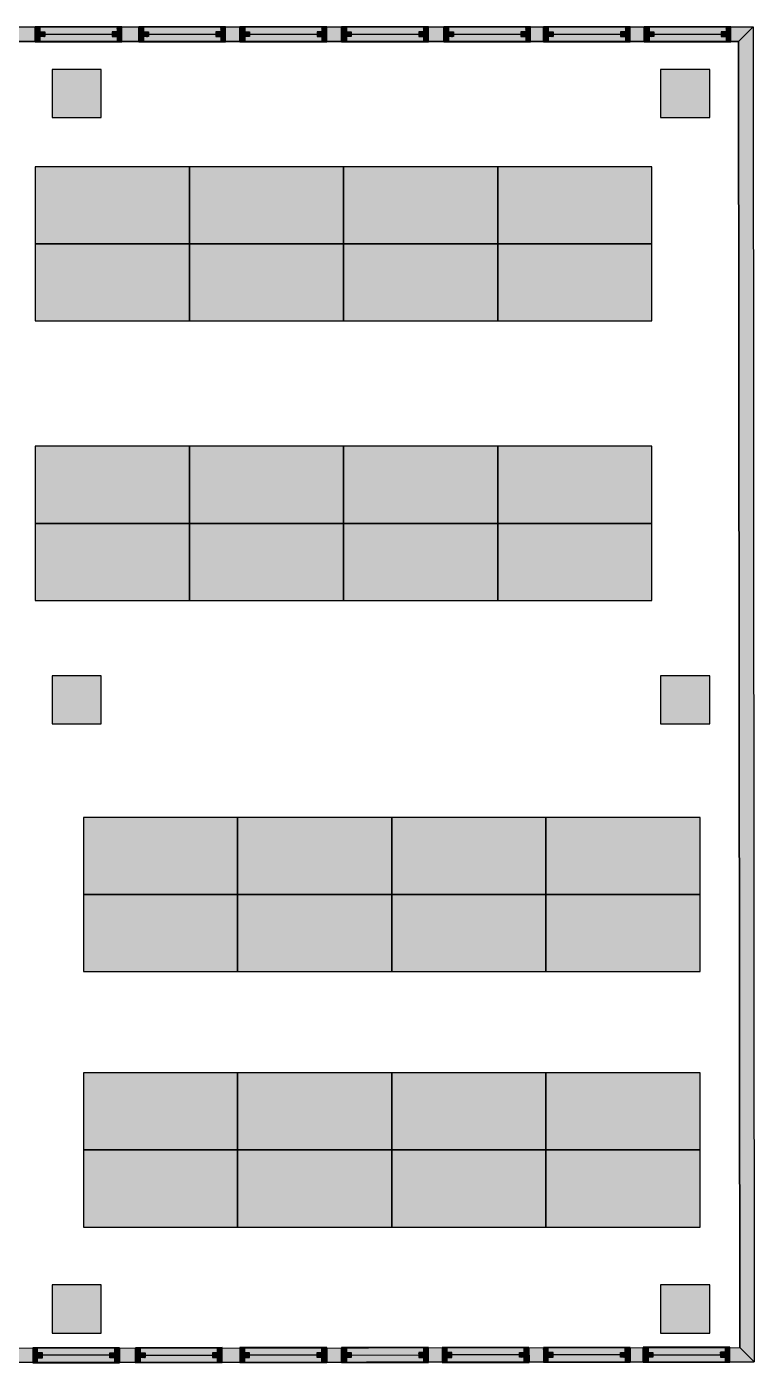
# Model space of a CAD drawing. Extents: x 212 to 16309, y 433 to 14300.
# Drawn here: x 8759 to 16309, y 435 to 14300 of the extents above; entities that cross this region are included whole.
import ezdxf

# ---------------------------------------------------------------- set-up
doc = ezdxf.new("R2010")
doc.units = 0
doc.header["$LTSCALE"] = 167.551551
doc.header["$MEASUREMENT"] = 0
for name, color, linetype in [('MOUNTABLE', 7, 'CONTINUOUS'), ('OBSTACLE', 7, 'CONTINUOUS'), ('OCCUPIED', 7, 'CONTINUOUS'), ('WALL', 7, 'CONTINUOUS')]:
    doc.layers.add(name, color=color, linetype=linetype)
pattern_1 = [(45, (0, 0), (-2.2352, 2.2352), [])]

msp = doc.modelspace()

# ---------------------------------------------------------------- hatches: boundary and pattern name
at = {"layer": 'MOUNTABLE'}
for points in [[(9532, 13857), (9022, 13857), (9022, 13357), (9532, 13357)], [(15847, 13857), (15337, 13857), (15337, 13357), (15847, 13357)], [(9532, 7567), (9022, 7567), (9022, 7067), (9532, 7067)], [(15847, 7567), (15337, 7567), (15337, 7067), (15847, 7067)], [(9532, 1248), (9022, 1248), (9022, 748), (9532, 748)], [(15847, 1248), (15337, 1248), (15337, 748), (15847, 748)]]:
    msp.add_hatch(color=251, dxfattribs=at).paths.add_polyline_path(points)
at = {"layer": 'OBSTACLE'}
h = msp.add_hatch(dxfattribs=at)
h.set_pattern_fill('ANSI31', scale=25.4, style=0)
h.set_pattern_definition(pattern_1)
h.paths.add_polyline_path([(8847, 14148), (8847, 14298), (8897, 14298), (8897, 14248), (8897, 14198), (8897, 14148)], flags=0)
h.paths.add_polyline_path([(9747, 14148), (9747, 14298), (9697, 14298), (9697, 14248), (9697, 14198), (9697, 14148)], flags=0)
h = msp.add_hatch(dxfattribs=at)
h.set_pattern_fill('ANSI31', scale=25.4, style=0)
h.set_pattern_definition(pattern_1)
h.paths.add_polyline_path([(9922, 14148), (9922, 14298), (9972, 14298), (9972, 14248), (9972, 14198), (9972, 14148)], flags=0)
h.paths.add_polyline_path([(10822, 14148), (10822, 14298), (10772, 14298), (10772, 14248), (10772, 14198), (10772, 14148)], flags=0)
h = msp.add_hatch(dxfattribs=at)
h.set_pattern_fill('ANSI31', scale=25.4, style=0)
h.set_pattern_definition(pattern_1)
h.paths.add_polyline_path([(10972, 14148), (10972, 14298), (11022, 14298), (11022, 14248), (11022, 14198), (11022, 14148)], flags=0)
h.paths.add_polyline_path([(11872, 14148), (11872, 14298), (11822, 14298), (11822, 14248), (11822, 14198), (11822, 14148)], flags=0)
h = msp.add_hatch(dxfattribs=at)
h.set_pattern_fill('ANSI31', scale=25.4, style=0)
h.set_pattern_definition(pattern_1)
h.paths.add_polyline_path([(12027, 14148), (12027, 14298), (12077, 14298), (12077, 14248), (12077, 14198), (12077, 14148)], flags=0)
h.paths.add_polyline_path([(12927, 14148), (12927, 14298), (12877, 14298), (12877, 14248), (12877, 14198), (12877, 14148)], flags=0)
h = msp.add_hatch(dxfattribs=at)
h.set_pattern_fill('ANSI31', scale=25.4, style=0)
h.set_pattern_definition(pattern_1)
h.paths.add_polyline_path([(13087, 14148), (13087, 14298), (13137, 14298), (13137, 14248), (13137, 14198), (13137, 14148)], flags=0)
h.paths.add_polyline_path([(13987, 14148), (13987, 14298), (13937, 14298), (13937, 14248), (13937, 14198), (13937, 14148)], flags=0)
h = msp.add_hatch(dxfattribs=at)
h.set_pattern_fill('ANSI31', scale=25.4, style=0)
h.set_pattern_definition(pattern_1)
h.paths.add_polyline_path([(14122, 14148), (14122, 14298), (14172, 14298), (14172, 14248), (14172, 14198), (14172, 14148)], flags=0)
h.paths.add_polyline_path([(15022, 14148), (15022, 14298), (14972, 14298), (14972, 14248), (14972, 14198), (14972, 14148)], flags=0)
h = msp.add_hatch(dxfattribs=at)
h.set_pattern_fill('ANSI31', scale=25.4, style=0)
h.set_pattern_definition(pattern_1)
h.paths.add_polyline_path([(15167, 14148), (15167, 14298), (15217, 14298), (15217, 14248), (15217, 14198), (15217, 14148)], flags=0)
h.paths.add_polyline_path([(16067, 14148), (16067, 14298), (16017, 14298), (16017, 14248), (16017, 14198), (16017, 14148)], flags=0)
h = msp.add_hatch(dxfattribs=at)
h.set_pattern_fill('ANSI31', scale=25.4, style=0)
h.set_pattern_definition(pattern_1)
h.paths.add_polyline_path([(8897, 14248), (8947, 14248), (8947, 14198), (8897, 14198)], flags=0)
h.paths.add_polyline_path([(9697, 14248), (9647, 14248), (9647, 14198), (9697, 14198)], flags=0)
h = msp.add_hatch(dxfattribs=at)
h.set_pattern_fill('ANSI31', scale=25.4, style=0)
h.set_pattern_definition(pattern_1)
h.paths.add_polyline_path([(9972, 14248), (10022, 14248), (10022, 14198), (9972, 14198)], flags=0)
h.paths.add_polyline_path([(10772, 14248), (10722, 14248), (10722, 14198), (10772, 14198)], flags=0)
h = msp.add_hatch(dxfattribs=at)
h.set_pattern_fill('ANSI31', scale=25.4, style=0)
h.set_pattern_definition(pattern_1)
h.paths.add_polyline_path([(11022, 14248), (11072, 14248), (11072, 14198), (11022, 14198)], flags=0)
h.paths.add_polyline_path([(11822, 14248), (11772, 14248), (11772, 14198), (11822, 14198)], flags=0)
h = msp.add_hatch(dxfattribs=at)
h.set_pattern_fill('ANSI31', scale=25.4, style=0)
h.set_pattern_definition(pattern_1)
h.paths.add_polyline_path([(12077, 14248), (12127, 14248), (12127, 14198), (12077, 14198)], flags=0)
h.paths.add_polyline_path([(12877, 14248), (12827, 14248), (12827, 14198), (12877, 14198)], flags=0)
h = msp.add_hatch(dxfattribs=at)
h.set_pattern_fill('ANSI31', scale=25.4, style=0)
h.set_pattern_definition(pattern_1)
h.paths.add_polyline_path([(13137, 14248), (13187, 14248), (13187, 14198), (13137, 14198)], flags=0)
h.paths.add_polyline_path([(13937, 14248), (13887, 14248), (13887, 14198), (13937, 14198)], flags=0)
h = msp.add_hatch(dxfattribs=at)
h.set_pattern_fill('ANSI31', scale=25.4, style=0)
h.set_pattern_definition(pattern_1)
h.paths.add_polyline_path([(14172, 14248), (14222, 14248), (14222, 14198), (14172, 14198)], flags=0)
h.paths.add_polyline_path([(14972, 14248), (14922, 14248), (14922, 14198), (14972, 14198)], flags=0)
h = msp.add_hatch(dxfattribs=at)
h.set_pattern_fill('ANSI31', scale=25.4, style=0)
h.set_pattern_definition(pattern_1)
h.paths.add_polyline_path([(15217, 14248), (15267, 14248), (15267, 14198), (15217, 14198)], flags=0)
h.paths.add_polyline_path([(16017, 14248), (15967, 14248), (15967, 14198), (16017, 14198)], flags=0)
h = msp.add_hatch(dxfattribs=at)
h.set_pattern_fill('ANSI31', scale=25.4, style=0)
h.set_pattern_definition(pattern_1)
h.paths.add_polyline_path([(9722, 593), (9722, 443), (9672, 443), (9672, 493), (9672, 543), (9672, 593)], flags=0)
h.paths.add_polyline_path([(8822, 592), (8822, 442), (8872, 443), (8872, 493), (8872, 543), (8872, 593)], flags=0)
h = msp.add_hatch(dxfattribs=at)
h.set_pattern_fill('ANSI31', scale=25.4, style=0)
h.set_pattern_definition(pattern_1)
h.paths.add_polyline_path([(9887, 443), (9887, 593), (9937, 593), (9937, 543), (9937, 493), (9937, 443)], flags=0)
h.paths.add_polyline_path([(10787, 444), (10787, 594), (10737, 594), (10737, 544), (10737, 494), (10737, 444)], flags=0)
h = msp.add_hatch(dxfattribs=at)
h.set_pattern_fill('ANSI31', scale=25.4, style=0)
h.set_pattern_definition(pattern_1)
h.paths.add_polyline_path([(11872, 595), (11872, 445), (11822, 445), (11822, 495), (11822, 545), (11822, 595)], flags=0)
h.paths.add_polyline_path([(10972, 594), (10972, 444), (11022, 444), (11022, 494), (11022, 544), (11022, 594)], flags=0)
h = msp.add_hatch(dxfattribs=at)
h.set_pattern_fill('ANSI31', scale=25.4, style=0)
h.set_pattern_definition(pattern_1)
h.paths.add_polyline_path([(12027, 445), (12027, 595), (12077, 595), (12077, 545), (12077, 495), (12077, 445)], flags=0)
h.paths.add_polyline_path([(12927, 446), (12927, 596), (12877, 596), (12877, 546), (12877, 496), (12877, 446)], flags=0)
h = msp.add_hatch(dxfattribs=at)
h.set_pattern_fill('ANSI31', scale=25.4, style=0)
h.set_pattern_definition(pattern_1)
h.paths.add_polyline_path([(13971, 597), (13972, 447), (13922, 447), (13922, 497), (13922, 547), (13921, 597)], flags=0)
h.paths.add_polyline_path([(13071, 596), (13072, 446), (13122, 446), (13122, 496), (13122, 546), (13121, 596)], flags=0)
h = msp.add_hatch(dxfattribs=at)
h.set_pattern_fill('ANSI31', scale=25.4, style=0)
h.set_pattern_definition(pattern_1)
h.paths.add_polyline_path([(15021, 598), (15022, 448), (14972, 448), (14972, 498), (14971, 548), (14971, 598)], flags=0)
h.paths.add_polyline_path([(14121, 597), (14122, 447), (14172, 447), (14172, 497), (14171, 547), (14171, 597)], flags=0)
h = msp.add_hatch(dxfattribs=at)
h.set_pattern_fill('ANSI31', scale=25.4, style=0)
h.set_pattern_definition(pattern_1)
h.paths.add_polyline_path([(15157, 448), (15157, 598), (15207, 598), (15207, 548), (15207, 498), (15207, 448)], flags=0)
h.paths.add_polyline_path([(16057, 449), (16057, 599), (16007, 599), (16007, 549), (16007, 499), (16007, 449)], flags=0)
h = msp.add_hatch(dxfattribs=at)
h.set_pattern_fill('ANSI31', scale=25.4, style=0)
h.set_pattern_definition(pattern_1)
h.paths.add_polyline_path([(9672, 493), (9622, 493), (9622, 543), (9672, 543)], flags=0)
h.paths.add_polyline_path([(8872, 493), (8922, 493), (8922, 543), (8872, 543)], flags=0)
h = msp.add_hatch(dxfattribs=at)
h.set_pattern_fill('ANSI31', scale=25.4, style=0)
h.set_pattern_definition(pattern_1)
h.paths.add_polyline_path([(9937, 543), (9987, 544), (9987, 494), (9937, 493)], flags=0)
h.paths.add_polyline_path([(10737, 544), (10687, 544), (10687, 494), (10737, 494)], flags=0)
h = msp.add_hatch(dxfattribs=at)
h.set_pattern_fill('ANSI31', scale=25.4, style=0)
h.set_pattern_definition(pattern_1)
h.paths.add_polyline_path([(11822, 495), (11772, 495), (11772, 545), (11822, 545)], flags=0)
h.paths.add_polyline_path([(11022, 494), (11072, 494), (11072, 544), (11022, 544)], flags=0)
h = msp.add_hatch(dxfattribs=at)
h.set_pattern_fill('ANSI31', scale=25.4, style=0)
h.set_pattern_definition(pattern_1)
h.paths.add_polyline_path([(12077, 545), (12127, 545), (12127, 495), (12077, 495)], flags=0)
h.paths.add_polyline_path([(12877, 546), (12827, 546), (12827, 496), (12877, 496)], flags=0)
h = msp.add_hatch(dxfattribs=at)
h.set_pattern_fill('ANSI31', scale=25.4, style=0)
h.set_pattern_definition(pattern_1)
h.paths.add_polyline_path([(13922, 497), (13872, 497), (13872, 547), (13922, 547)], flags=0)
h.paths.add_polyline_path([(13122, 496), (13172, 496), (13172, 546), (13122, 546)], flags=0)
h = msp.add_hatch(dxfattribs=at)
h.set_pattern_fill('ANSI31', scale=25.4, style=0)
h.set_pattern_definition(pattern_1)
h.paths.add_polyline_path([(14972, 498), (14922, 498), (14921, 548), (14971, 548)], flags=0)
h.paths.add_polyline_path([(14172, 497), (14222, 497), (14221, 547), (14171, 547)], flags=0)
h = msp.add_hatch(dxfattribs=at)
h.set_pattern_fill('ANSI31', scale=25.4, style=0)
h.set_pattern_definition(pattern_1)
h.paths.add_polyline_path([(15207, 548), (15257, 548), (15257, 498), (15207, 498)], flags=0)
h.paths.add_polyline_path([(16007, 549), (15957, 549), (15957, 499), (16007, 499)], flags=0)
at = {"layer": 'OCCUPIED'}
for points in [[(8847, 12048), (10447, 12048), (10447, 12848), (8847, 12848)], [(10447, 12048), (12047, 12048), (12047, 12848), (10447, 12848)], [(12047, 12048), (13647, 12048), (13647, 12848), (12047, 12848)], [(13647, 12048), (15247, 12048), (15247, 12848), (13647, 12848)], [(8847, 11248), (10447, 11248), (10447, 12048), (8847, 12048)], [(10447, 11248), (12047, 11248), (12047, 12048), (10447, 12048)], [(12047, 11248), (13647, 11248), (13647, 12048), (12047, 12048)], [(13647, 11248), (15247, 11248), (15247, 12048), (13647, 12048)], [(8847, 9148), (10447, 9148), (10447, 9948), (8847, 9948)], [(10447, 9148), (12047, 9148), (12047, 9948), (10447, 9948)], [(12047, 9148), (13647, 9148), (13647, 9948), (12047, 9948)], [(13647, 9148), (15247, 9148), (15247, 9948), (13647, 9948)], [(8847, 8348), (10447, 8348), (10447, 9148), (8847, 9148)], [(10447, 8348), (12047, 8348), (12047, 9148), (10447, 9148)], [(12047, 8348), (13647, 8348), (13647, 9148), (12047, 9148)], [(13647, 8348), (15247, 8348), (15247, 9148), (13647, 9148)], [(9347, 5298), (10947, 5298), (10947, 6098), (9347, 6098)], [(10947, 5298), (12547, 5298), (12547, 6098), (10947, 6098)], [(12547, 5298), (14147, 5298), (14147, 6098), (12547, 6098)], [(14147, 5298), (15747, 5298), (15747, 6098), (14147, 6098)], [(9347, 4498), (10947, 4498), (10947, 5298), (9347, 5298)], [(10947, 4498), (12547, 4498), (12547, 5298), (10947, 5298)], [(12547, 4498), (14147, 4498), (14147, 5298), (12547, 5298)], [(14147, 4498), (15747, 4498), (15747, 5298), (14147, 5298)], [(9347, 2648), (10947, 2648), (10947, 3448), (9347, 3448)], [(10947, 2648), (12547, 2648), (12547, 3448), (10947, 3448)], [(12547, 2648), (14147, 2648), (14147, 3448), (12547, 3448)], [(14147, 2648), (15747, 2648), (15747, 3448), (14147, 3448)], [(9347, 1848), (10947, 1848), (10947, 2648), (9347, 2648)], [(10947, 1848), (12547, 1848), (12547, 2648), (10947, 2648)], [(12547, 1848), (14147, 1848), (14147, 2648), (12547, 2648)], [(14147, 1848), (15747, 1848), (15747, 2648), (14147, 2648)]]:
    msp.add_hatch(color=254, dxfattribs=at).paths.add_polyline_path(points)
at = {"layer": 'WALL'}
for points in [[(232, 14298), (16297, 14298), (16147, 14148), (382, 14148)], [(16297, 14298), (16309, 449), (16159, 599), (16147, 14148)], [(362, 585), (16159, 599), (16309, 449), (212, 435)]]:
    msp.add_hatch(color=253, dxfattribs=at).paths.add_polyline_path(points)

# ---------------------------------------------------------------- linework, layer by layer
at = {"layer": 'MOUNTABLE', "linetype": 'CONTINUOUS'}
for points in [[(9532, 13857), (9022, 13857), (9022, 13357), (9532, 13357)], [(15847, 13857), (15337, 13857), (15337, 13357), (15847, 13357)], [(9532, 7567), (9022, 7567), (9022, 7067), (9532, 7067)], [(15847, 7567), (15337, 7567), (15337, 7067), (15847, 7067)], [(9532, 1248), (9022, 1248), (9022, 748), (9532, 748)], [(15847, 1248), (15337, 1248), (15337, 748), (15847, 748)]]:
    msp.add_lwpolyline(points, close=True, dxfattribs=at)
at = {"layer": 'OBSTACLE', "linetype": 'CONTINUOUS'}
for p, q in [((8847, 14148), (8847, 14298)), ((8847, 14298), (8897, 14298)), ((8847, 14148), (8847, 14298)), ((8897, 14298), (8897, 14248)), ((9747, 14298), (9697, 14298)), ((9697, 14298), (9697, 14248)), ((9747, 14148), (9747, 14298)), ((9747, 14148), (9747, 14298)), ((9922, 14148), (9922, 14298)), ((9922, 14298), (9972, 14298)), ((9922, 14148), (9922, 14298)), ((9972, 14298), (9972, 14248)), ((10822, 14298), (10772, 14298)), ((10772, 14298), (10772, 14248)), ((10822, 14148), (10822, 14298)), ((10822, 14148), (10822, 14298)), ((10972, 14148), (10972, 14298)), ((10972, 14298), (11022, 14298)), ((10972, 14148), (10972, 14298)), ((11022, 14298), (11022, 14248)), ((11872, 14298), (11822, 14298)), ((11822, 14298), (11822, 14248)), ((11872, 14148), (11872, 14298)), ((11872, 14148), (11872, 14298)), ((12027, 14148), (12027, 14298)), ((12027, 14298), (12077, 14298)), ((12027, 14148), (12027, 14298)), ((12077, 14298), (12077, 14248)), ((12927, 14298), (12877, 14298)), ((12877, 14298), (12877, 14248)), ((12927, 14148), (12927, 14298)), ((12927, 14148), (12927, 14298)), ((13087, 14148), (13087, 14298)), ((13087, 14298), (13137, 14298)), ((13087, 14148), (13087, 14298)), ((13137, 14298), (13137, 14248)), ((13987, 14298), (13937, 14298)), ((13937, 14298), (13937, 14248)), ((13987, 14148), (13987, 14298)), ((13987, 14148), (13987, 14298)), ((14122, 14148), (14122, 14298)), ((14122, 14298), (14172, 14298)), ((14122, 14148), (14122, 14298)), ((14172, 14298), (14172, 14248)), ((15022, 14298), (14972, 14298)), ((14972, 14298), (14972, 14248)), ((15022, 14148), (15022, 14298)), ((15022, 14148), (15022, 14298)), ((15167, 14148), (15167, 14298)), ((15167, 14298), (15217, 14298)), ((15167, 14148), (15167, 14298)), ((15217, 14298), (15217, 14248)), ((16067, 14298), (16017, 14298)), ((16017, 14298), (16017, 14248)), ((16067, 14148), (16067, 14298)), ((16067, 14148), (16067, 14298)), ((8897, 14148), (8847, 14148)), ((8897, 14198), (8897, 14148)), ((8947, 14223), (9647, 14223)), ((9697, 14198), (9697, 14148)), ((9697, 14148), (9747, 14148)), ((9972, 14148), (9922, 14148)), ((9972, 14198), (9972, 14148)), ((10022, 14223), (10722, 14223)), ((10772, 14198), (10772, 14148)), ((10772, 14148), (10822, 14148)), ((11022, 14148), (10972, 14148)), ((11022, 14198), (11022, 14148)), ((11072, 14223), (11772, 14223)), ((11822, 14198), (11822, 14148)), ((11822, 14148), (11872, 14148)), ((12077, 14148), (12027, 14148)), ((12077, 14198), (12077, 14148)), ((12127, 14223), (12827, 14223)), ((12877, 14198), (12877, 14148)), ((12877, 14148), (12927, 14148)), ((13137, 14148), (13087, 14148)), ((13137, 14198), (13137, 14148)), ((13187, 14223), (13887, 14223)), ((13937, 14198), (13937, 14148)), ((13937, 14148), (13987, 14148)), ((14172, 14148), (14122, 14148)), ((14172, 14198), (14172, 14148)), ((14222, 14223), (14922, 14223)), ((14972, 14198), (14972, 14148)), ((14972, 14148), (15022, 14148)), ((15217, 14148), (15167, 14148)), ((15217, 14198), (15217, 14148)), ((15267, 14223), (15967, 14223)), ((16017, 14198), (16017, 14148)), ((16017, 14148), (16067, 14148)), ((8872, 593), (8822, 592)), ((8822, 592), (8822, 442)), ((8822, 592), (8822, 442)), ((8872, 543), (8872, 593)), ((9672, 543), (9672, 593)), ((9672, 593), (9722, 593)), ((9722, 593), (9722, 443)), ((9722, 593), (9722, 443)), ((9887, 443), (9887, 593)), ((9887, 593), (9937, 593)), ((9887, 443), (9887, 593)), ((9937, 593), (9937, 543)), ((10787, 594), (10737, 594)), ((10737, 594), (10737, 544)), ((10787, 444), (10787, 594)), ((10787, 444), (10787, 594)), ((10972, 594), (10972, 444)), ((11022, 594), (10972, 594)), ((10972, 594), (10972, 444)), ((11022, 544), (11022, 594)), ((11822, 545), (11822, 595)), ((11822, 595), (11872, 595)), ((11872, 595), (11872, 445)), ((11872, 595), (11872, 445)), ((12027, 445), (12027, 595)), ((12027, 595), (12077, 595)), ((12027, 445), (12027, 595)), ((12077, 595), (12077, 545)), ((12927, 596), (12877, 596)), ((12877, 596), (12877, 546)), ((12927, 446), (12927, 596)), ((12927, 446), (12927, 596)), ((13071, 596), (13072, 446)), ((13121, 596), (13071, 596)), ((13071, 596), (13072, 446)), ((13122, 546), (13121, 596)), ((13922, 547), (13921, 597)), ((13921, 597), (13971, 597)), ((13971, 597), (13972, 447)), ((13971, 597), (13972, 447)), ((14121, 597), (14122, 447)), ((14171, 597), (14121, 597)), ((14121, 597), (14122, 447)), ((14171, 547), (14171, 597)), ((14971, 548), (14971, 598)), ((14971, 598), (15021, 598)), ((15021, 598), (15022, 448)), ((15021, 598), (15022, 448)), ((15157, 448), (15157, 598)), ((15157, 598), (15207, 598)), ((15157, 448), (15157, 598)), ((15207, 598), (15207, 548)), ((16057, 599), (16007, 599)), ((16007, 599), (16007, 549)), ((16057, 449), (16057, 599)), ((16057, 449), (16057, 599)), ((8822, 442), (8872, 443)), ((8872, 443), (8872, 493)), ((9622, 518), (8922, 518)), ((9672, 443), (9672, 493)), ((9722, 443), (9672, 443)), ((9937, 443), (9887, 443)), ((9937, 493), (9937, 443)), ((9987, 519), (10687, 519)), ((10737, 494), (10737, 444)), ((10737, 444), (10787, 444)), ((10972, 444), (11022, 444)), ((11022, 444), (11022, 494)), ((11772, 520), (11072, 519)), ((11822, 445), (11822, 495)), ((11872, 445), (11822, 445)), ((12077, 445), (12027, 445)), ((12077, 495), (12077, 445)), ((12127, 520), (12827, 521)), ((12877, 496), (12877, 446)), ((12877, 446), (12927, 446)), ((13072, 446), (13122, 446)), ((13122, 446), (13122, 496)), ((13872, 522), (13172, 521)), ((13922, 447), (13922, 497)), ((13972, 447), (13922, 447)), ((14122, 447), (14172, 447)), ((14172, 447), (14172, 497)), ((14921, 523), (14221, 522)), ((14972, 448), (14972, 498)), ((15022, 448), (14972, 448)), ((15207, 448), (15157, 448)), ((15207, 498), (15207, 448)), ((15257, 523), (15957, 524)), ((16007, 499), (16007, 449)), ((16007, 449), (16057, 449))]:
    msp.add_line(p, q, dxfattribs=at)
for points in [[(8847, 14145), (9747, 14145), (9747, 14300), (8847, 14300)], [(9922, 14145), (10822, 14145), (10822, 14300), (9922, 14300)], [(10972, 14145), (11872, 14145), (11872, 14300), (10972, 14300)], [(12027, 14145), (12927, 14145), (12927, 14300), (12027, 14300)], [(13087, 14145), (13987, 14145), (13987, 14300), (13087, 14300)], [(14122, 14145), (15022, 14145), (15022, 14300), (14122, 14300)], [(15167, 14145), (16067, 14145), (16067, 14300), (15167, 14300)], [(8897, 14248), (8947, 14248), (8947, 14198), (8897, 14198)], [(9697, 14248), (9647, 14248), (9647, 14198), (9697, 14198)], [(9972, 14248), (10022, 14248), (10022, 14198), (9972, 14198)], [(10772, 14248), (10722, 14248), (10722, 14198), (10772, 14198)], [(11022, 14248), (11072, 14248), (11072, 14198), (11022, 14198)], [(11822, 14248), (11772, 14248), (11772, 14198), (11822, 14198)], [(12077, 14248), (12127, 14248), (12127, 14198), (12077, 14198)], [(12877, 14248), (12827, 14248), (12827, 14198), (12877, 14198)], [(13137, 14248), (13187, 14248), (13187, 14198), (13137, 14198)], [(13937, 14248), (13887, 14248), (13887, 14198), (13937, 14198)], [(14172, 14248), (14222, 14248), (14222, 14198), (14172, 14198)], [(14972, 14248), (14922, 14248), (14922, 14198), (14972, 14198)], [(15217, 14248), (15267, 14248), (15267, 14198), (15217, 14198)], [(16017, 14248), (15967, 14248), (15967, 14198), (16017, 14198)], [(9722, 596), (8822, 595), (8822, 440), (9722, 441)], [(9887, 441), (10787, 442), (10787, 597), (9887, 596)], [(11872, 598), (10972, 597), (10972, 442), (11872, 443)], [(12027, 443), (12927, 444), (12927, 599), (12027, 598)], [(13971, 600), (13071, 599), (13072, 444), (13972, 444)], [(15021, 600), (14121, 600), (14122, 445), (15022, 445)], [(15157, 445), (16057, 446), (16057, 601), (15157, 601)], [(8872, 493), (8922, 493), (8922, 543), (8872, 543)], [(9672, 493), (9622, 493), (9622, 543), (9672, 543)], [(9937, 543), (9987, 544), (9987, 494), (9937, 493)], [(10737, 544), (10687, 544), (10687, 494), (10737, 494)], [(11022, 494), (11072, 494), (11072, 544), (11022, 544)], [(11822, 495), (11772, 495), (11772, 545), (11822, 545)], [(12077, 545), (12127, 545), (12127, 495), (12077, 495)], [(12877, 546), (12827, 546), (12827, 496), (12877, 496)], [(13122, 496), (13172, 496), (13172, 546), (13122, 546)], [(13922, 497), (13872, 497), (13872, 547), (13922, 547)], [(14172, 497), (14222, 497), (14221, 547), (14171, 547)], [(14972, 498), (14922, 498), (14921, 548), (14971, 548)], [(15207, 548), (15257, 548), (15257, 498), (15207, 498)], [(16007, 549), (15957, 549), (15957, 499), (16007, 499)]]:
    msp.add_lwpolyline(points, close=True, dxfattribs=at)
at = {"layer": 'OCCUPIED', "linetype": 'CONTINUOUS'}
for points in [[(8847, 12048), (10447, 12048), (10447, 12848), (8847, 12848)], [(10447, 12048), (12047, 12048), (12047, 12848), (10447, 12848)], [(12047, 12048), (13647, 12048), (13647, 12848), (12047, 12848)], [(13647, 12048), (15247, 12048), (15247, 12848), (13647, 12848)], [(8847, 11248), (10447, 11248), (10447, 12048), (8847, 12048)], [(10447, 11248), (12047, 11248), (12047, 12048), (10447, 12048)], [(12047, 11248), (13647, 11248), (13647, 12048), (12047, 12048)], [(13647, 11248), (15247, 11248), (15247, 12048), (13647, 12048)], [(8847, 9148), (10447, 9148), (10447, 9948), (8847, 9948)], [(10447, 9148), (12047, 9148), (12047, 9948), (10447, 9948)], [(12047, 9148), (13647, 9148), (13647, 9948), (12047, 9948)], [(13647, 9148), (15247, 9148), (15247, 9948), (13647, 9948)], [(8847, 8348), (10447, 8348), (10447, 9148), (8847, 9148)], [(10447, 8348), (12047, 8348), (12047, 9148), (10447, 9148)], [(12047, 8348), (13647, 8348), (13647, 9148), (12047, 9148)], [(13647, 8348), (15247, 8348), (15247, 9148), (13647, 9148)], [(9347, 5298), (10947, 5298), (10947, 6098), (9347, 6098)], [(10947, 5298), (12547, 5298), (12547, 6098), (10947, 6098)], [(12547, 5298), (14147, 5298), (14147, 6098), (12547, 6098)], [(14147, 5298), (15747, 5298), (15747, 6098), (14147, 6098)], [(9347, 4498), (10947, 4498), (10947, 5298), (9347, 5298)], [(10947, 4498), (12547, 4498), (12547, 5298), (10947, 5298)], [(12547, 4498), (14147, 4498), (14147, 5298), (12547, 5298)], [(14147, 4498), (15747, 4498), (15747, 5298), (14147, 5298)], [(9347, 2648), (10947, 2648), (10947, 3448), (9347, 3448)], [(10947, 2648), (12547, 2648), (12547, 3448), (10947, 3448)], [(12547, 2648), (14147, 2648), (14147, 3448), (12547, 3448)], [(14147, 2648), (15747, 2648), (15747, 3448), (14147, 3448)], [(9347, 1848), (10947, 1848), (10947, 2648), (9347, 2648)], [(10947, 1848), (12547, 1848), (12547, 2648), (10947, 2648)], [(12547, 1848), (14147, 1848), (14147, 2648), (12547, 2648)], [(14147, 1848), (15747, 1848), (15747, 2648), (14147, 2648)]]:
    msp.add_lwpolyline(points, close=True, dxfattribs=at)
at = {"layer": 'WALL', "linetype": 'CONTINUOUS'}
for p, q in [((232, 14298), (16297, 14298)), ((16297, 14298), (16309, 449)), ((382, 14148), (16147, 14148)), ((16147, 14148), (16159, 599)), ((362, 585), (16159, 599)), ((212, 435), (16309, 449))]:
    msp.add_line(p, q, dxfattribs=at)
for points in [[(232, 14298), (16297, 14298), (16147, 14148), (382, 14148)], [(16297, 14298), (16309, 449), (16159, 599), (16147, 14148)], [(362, 585), (16159, 599), (16309, 449), (212, 435)]]:
    msp.add_lwpolyline(points, close=True, dxfattribs=at)

doc.saveas('drawing.dxf')
